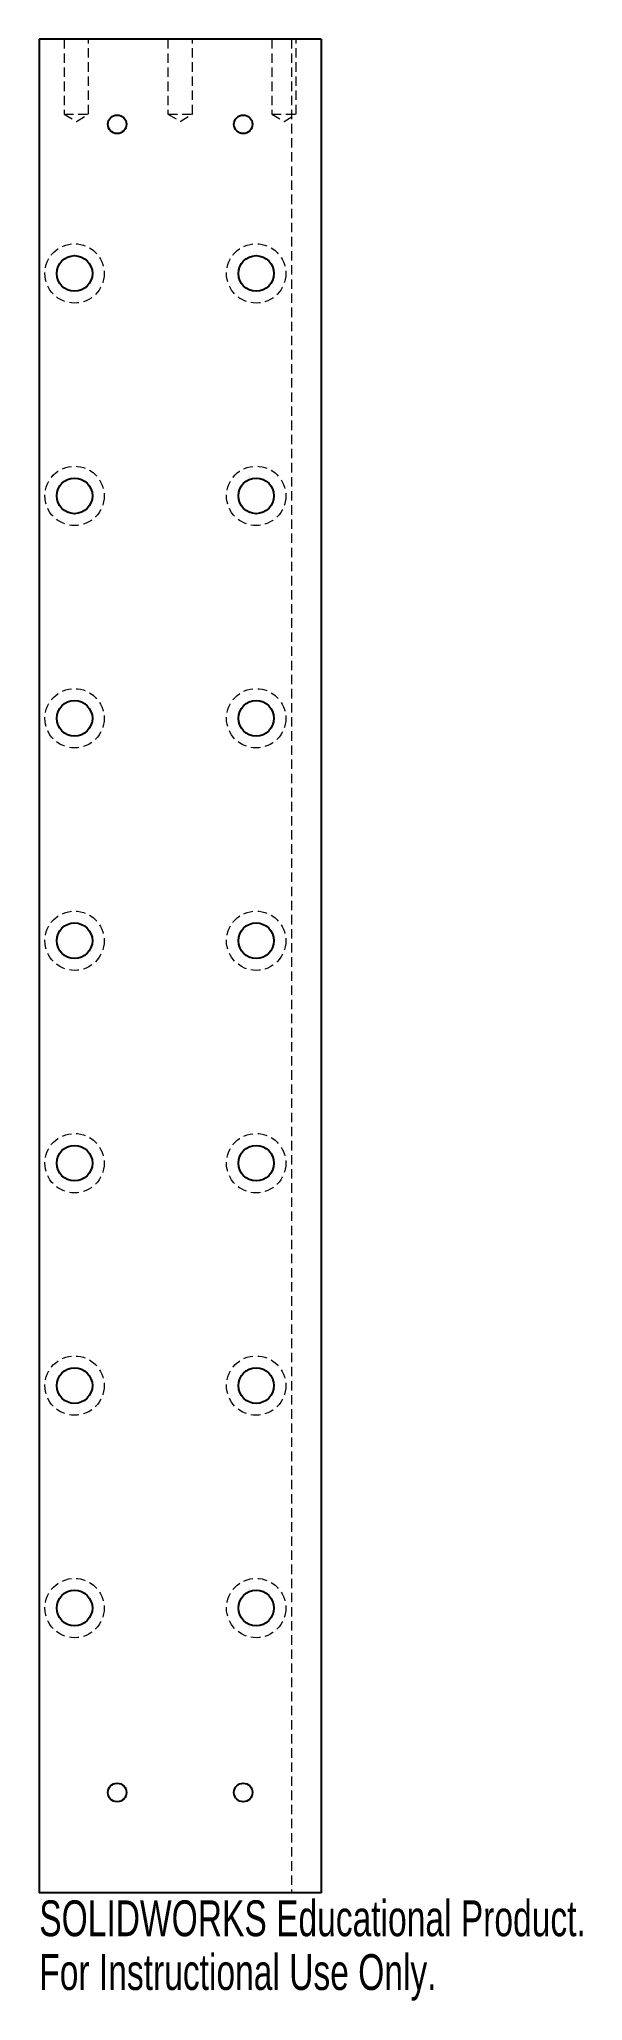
# Model space of a CAD drawing. Header units: millimetres. Extents: x -19 to 54, y -265 to 0.
import ezdxf

# ---------------------------------------------------------------- set-up
doc = ezdxf.new("R2010")
doc.units = ezdxf.units.MM
doc.linetypes.add('HIDDEN', pattern=[1.905, 1.27, -0.635])
doc.styles.add('SLDTEXTSTYLE0', font='TXT', dxfattribs={"width": 0.7})

msp = doc.modelspace()

# ---------------------------------------------------------------- linework, layer by layer
at = {"color": 7, "linetype": 'Continuous', "lineweight": 25}
for p, q in [((-19, 0), (-19, -250)), ((19, 0), (-19, 0)), ((19, 0), (19, -250)), ((19, -250), (-19, -250))]:
    msp.add_line(p, q, dxfattribs=at)
at = {"color": 7, "linetype": 'HIDDEN', "lineweight": 18}
for p, q in [((-15.65, 0), (-15.65, -10.1)), ((-12.35, -10.1), (-12.35, 0)), ((-1.65, 0), (-1.65, -10.1)), ((1.65, -10.1), (1.65, 0)), ((12.35, 0), (12.35, -10.1)), ((15, 0), (15, -250)), ((15.65, -10.1), (15.65, 0)), ((-15.65, -10.1), (-12.35, -10.1)), ((-15.65, -10.1), (-14, -11.09)), ((-14, -11.09), (-12.35, -10.1)), ((-1.65, -10.1), (1.65, -10.1)), ((-1.65, -10.1), (0, -11.09)), ((0, -11.09), (1.65, -10.1)), ((12.35, -10.1), (15.65, -10.1)), ((12.35, -10.1), (14, -11.09)), ((14, -11.09), (15.65, -10.1))]:
    msp.add_line(p, q, dxfattribs=at)
at = {"color": 7, "linetype": 'Continuous', "lineweight": 25}
for centre, radius in [((-8.5, -11.47), 1.25), ((8.5, -11.47), 1.25), ((-14.24, -31.59), 2.4), ((10.24, -31.59), 2.4), ((-14.24, -61.59), 2.4), ((10.24, -61.59), 2.4), ((-14.24, -91.59), 2.4), ((10.24, -91.59), 2.4), ((-14.24, -121.59), 2.4), ((10.24, -121.59), 2.4), ((-14.24, -151.59), 2.4), ((10.24, -151.59), 2.4), ((-14.24, -181.59), 2.4), ((10.24, -181.59), 2.4), ((-14.24, -211.59), 2.4), ((10.24, -211.59), 2.4), ((-8.5, -236.47), 1.25), ((8.5, -236.47), 1.25)]:
    msp.add_circle(centre, radius, dxfattribs=at)
at = {"color": 7, "linetype": 'HIDDEN', "lineweight": 18}
for centre in [(-14.24, -31.59), (10.24, -31.59), (-14.24, -61.59), (10.24, -61.59), (-14.24, -91.59), (10.24, -91.59), (-14.24, -121.59), (10.24, -121.59), (-14.24, -151.59), (10.24, -151.59), (-14.24, -181.59), (10.24, -181.59), (-14.24, -211.59), (10.24, -211.59)]:
    msp.add_circle(centre, 4, dxfattribs=at)

# ---------------------------------------------------------------- texts
at = {"color": 7, "linetype": 'Continuous', "char_height": 4.8336, "attachment_point": 1, "style": 'SLDTEXTSTYLE0'}
for s, insert in [('SOLIDWORKS Educational Product.', (-19, -251.02)), ('For Instructional Use Only.', (-19, -258.27))]:
    msp.add_mtext(s, dxfattribs=dict(at, insert=insert))

doc.saveas('drawing.dxf')
